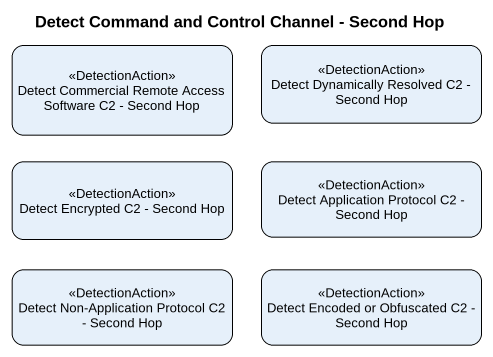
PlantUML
@startuml
title Detect Command and Control Channel - Second Hop
hide empty description
state "Detect Commercial Remote Access Software C2 - Second Hop" as Detect_Commercial_Remote <<DetectionAction>>
state "Detect Dynamically Resolved C2 - Second Hop" as Detect_Dynamically_Resolved <<DetectionAction>>
state "Detect Encrypted C2 - Second Hop" as Detect_Encrypted_C2_Second <<DetectionAction>>
state "Detect Application Protocol C2 - Second Hop" as Detect_Application_Protocol <<DetectionAction>>
state "Detect Non-Application Protocol C2 - Second Hop" as Detect_Non_Application <<DetectionAction>>
state "Detect Encoded or Obfuscated C2 - Second Hop" as Detect_Encoded_or <<DetectionAction>>
@enduml
